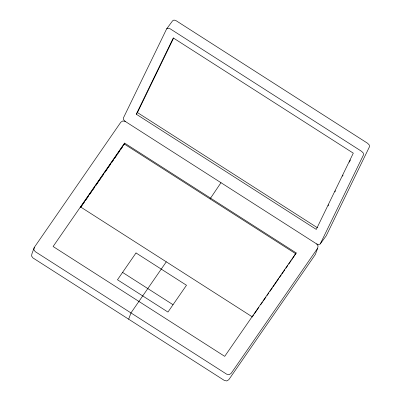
<?xml version="1.0" encoding="UTF-8"?>
<svg xmlns="http://www.w3.org/2000/svg" width="401" height="401" viewBox="0 0 401 401"><rect width="100%" height="100%" fill="white"/><g stroke="black" fill="none" stroke-linecap="round" stroke-linejoin="round"><path stroke-width="0.6" d="M125.282 121.443L122.851 120.937L120.836 122.185L34.265 247.442L33.849 249.713L35.278 251.673L226.655 374.168L229.091 374.674L231.101 373.431L317.672 248.169L318.088 245.898L316.66 243.938L125.282 121.443L123.603 119.693L123.413 117.929L166.656 28.877L172.62 20.787L174.029 20.05L176.209 20.767L367.587 143.262L369.266 145.012L369.456 146.776L326.213 235.828L320.249 243.918L318.845 244.655L316.66 243.938M34.265 247.442L31.96 253.718L31.544 255.988L32.967 257.948L224.349 380.444L226.781 380.95L228.796 379.702L315.366 254.445L317.672 248.169M123.924 144.886L124.581 143.097L296.184 252.931L291.943 259.487M128.656 319.196L130.967 312.92L166.285 261.818M210.054 198.911L220.971 182.691M136.255 114.19L173.282 37.94L353.296 153.157L316.269 229.407L136.255 114.19L137.448 112.571L173.658 38.005M328.078 205.924L328.625 204.801M334.885 191.909L335.431 190.786M342.509 176.209L343.05 175.087M349.316 162.194L350.404 159.949M320.249 243.918L363.491 154.866L363.301 153.102L361.622 151.347L170.245 28.857L168.064 28.14L166.656 28.877M124.581 143.097L53.107 246.515L224.71 356.349L296.184 252.931M80.511 207.282L124.255 143.989L295.853 253.828M80.892 207.152L82.315 205.091M83.027 204.064L84.806 201.487M85.513 200.46L88.36 196.345M89.428 194.801L91.919 191.197M92.626 190.169L94.761 187.082M95.829 185.538L98.32 181.934M99.032 180.906L101.162 177.818M101.874 176.791L103.653 174.219M105.077 172.159L107.207 169.072M108.275 167.528L110.766 163.929M111.478 162.896L113.608 159.809M114.676 158.265L117.167 154.666M117.879 153.633L120.009 150.55M120.721 149.518L122.5 146.946M252.114 317.116L253.537 315.061M254.244 314.028L258.871 307.341M260.645 304.765L262.424 302.194M263.136 301.166L265.983 297.051M267.051 295.507L268.825 292.93M269.893 291.387L272.384 287.788M273.096 286.755L278.785 278.525M279.497 277.497L281.271 274.921M281.983 273.893L284.83 269.778M285.898 268.234L287.677 265.662M288.74 264.119L291.231 260.515M137.448 112.571L317.462 227.788M80.486 206.901L252.089 316.735M122.566 272.409L173.037 304.715M136.014 252.956L117.483 279.768L167.954 312.068L186.485 285.256L136.014 252.956"/></g></svg>
